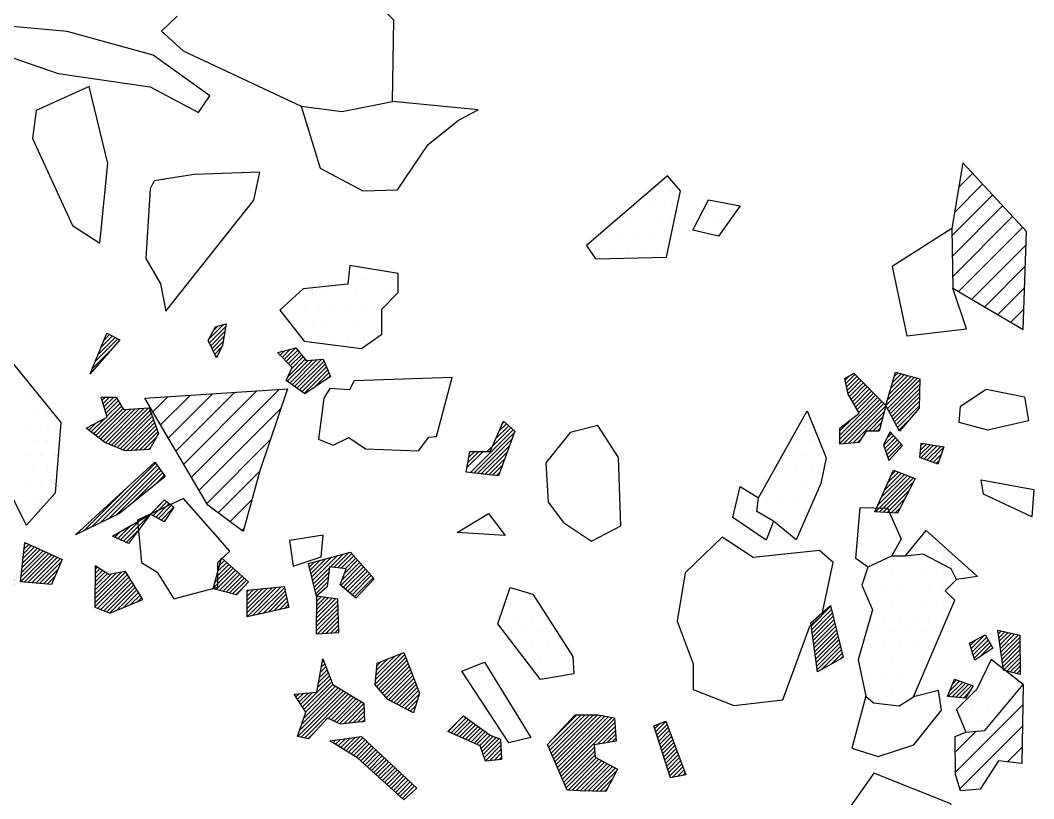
# Model space of a CAD drawing. Header units: metres. Extents: x -2.09 to 0.03, y -17.5 to -14.3.
# Drawn here: x -0.855 to 0.008, y -16.592 to -15.93 of the extents above; entities that cross this region are included whole.
import ezdxf

# ---------------------------------------------------------------- set-up
doc = ezdxf.new("R2010")
doc.units = ezdxf.units.M
doc.header["$LTSCALE"] = 25
doc.header["$MEASUREMENT"] = 0
doc.layers.get('0').update_dxf_attribs({"linetype": 'CONTINUOUS'})
for name, color, linetype in [('FEUER', 1, 'CONTINUOUS'), ('KNOCHEN', 2, 'CONTINUOUS'), ('KNOCHENSCHRAFF', 2, 'CONTINUOUS'), ('STEINE', 4, 'CONTINUOUS'), ('STEINESCHRAFF', 4, 'CONTINUOUS')]:
    doc.layers.add(name, color=color, linetype=linetype)

# ---------------------------------------------------------------- blocks, each defined once
blk = doc.blocks.new('*X10')
at = {"color": 0}
for p, q in [((-15.257, -1623.571), (-14.919, -1623.234)), ((-15.191, -1623.859), (-14.425, -1623.093)), ((-15.125, -1624.147), (-14.249, -1623.27)), ((-15.059, -1624.434), (-14.072, -1623.447)), ((-11.78, -1625.751), (-9.363, -1623.334)), ((-11.657, -1625.982), (-9.084, -1623.409)), ((-11.646, -1625.263), (-9.641, -1623.259)), ((-11.534, -1626.212), (-8.887, -1623.565)), ((-11.503, -1624.767), (-9.919, -1623.183)), ((-11.36, -1624.271), (-10.198, -1623.108)), ((-11.217, -1623.774), (-10.476, -1623.033)), ((-11.075, -1623.278), (-10.754, -1622.958)), ((-14.993, -1624.722), (-13.896, -1623.624)), ((-14.877, -1624.959), (-13.719, -1623.801)), ((-14.75, -1625.186), (-13.543, -1623.978)), ((-14.623, -1625.413), (-13.366, -1624.155)), ((-14.496, -1625.639), (-13.19, -1624.333)), ((-11.411, -1626.443), (-8.895, -1623.927)), ((-11.288, -1626.674), (-8.903, -1624.288)), ((-15.7, -1628.61), (-12.307, -1625.218)), ((-15.699, -1628.256), (-12.484, -1625.041)), ((-14.37, -1625.866), (-13.013, -1624.51)), ((-14.243, -1626.092), (-12.837, -1624.687)), ((-14.116, -1626.319), (-12.66, -1624.864)), ((-11.165, -1626.904), (-8.911, -1624.65)), ((-11.043, -1627.135), (-8.919, -1625.012)), ((-15.7, -1628.964), (-12.131, -1625.395)), ((-15.392, -1629.01), (-11.954, -1625.572)), ((-15.003, -1628.974), (-11.788, -1625.759)), ((-10.92, -1627.366), (-8.927, -1625.373)), ((-10.797, -1627.596), (-8.935, -1625.735)), ((-15.698, -1627.902), (-14.638, -1626.842)), ((-14.613, -1628.938), (-11.91, -1626.235)), ((-13.247, -1627.925), (-12.033, -1626.712)), ((-10.674, -1627.827), (-9.736, -1626.889)), ((-12.894, -1627.926), (-12.156, -1627.188)), ((-12.541, -1627.926), (-12.279, -1627.664)), ((-14.224, -1628.902), (-13.84, -1628.519)), ((-11.98, -1629.133), (-11.143, -1628.296)), ((-11.889, -1629.396), (-10.975, -1628.482)), ((-11.799, -1629.659), (-10.806, -1628.667)), ((-11.687, -1628.487), (-11.312, -1628.111)), ((-11.708, -1629.922), (-10.638, -1628.852)), ((-11.618, -1630.185), (-10.47, -1629.037)), ((-8.875, -1629.918), (-8.028, -1629.071)), ((-8.842, -1629.531), (-8.333, -1629.022)), ((-8.809, -1629.145), (-8.638, -1628.973)), ((-8.805, -1630.201), (-7.723, -1629.119)), ((-8.547, -1630.296), (-7.419, -1629.168)), ((-8.288, -1630.391), (-7.114, -1629.217)), ((-8.03, -1630.487), (-6.897, -1629.353)), ((-7.772, -1630.582), (-7.085, -1629.895)), ((-7.514, -1630.677), (-7.272, -1630.436)), ((-11.324, -1631.659), (-10.962, -1631.297)), ((-12.681, -1634.784), (-9.691, -1631.794)), ((-12.458, -1634.207), (-9.945, -1631.694)), ((-12.346, -1634.803), (-9.437, -1631.893)), ((-12.174, -1633.57), (-10.199, -1631.595)), ((-11.891, -1632.933), (-10.453, -1631.496)), ((-11.608, -1632.296), (-10.708, -1631.396)), ((-12.011, -1634.821), (-9.479, -1632.289)), ((-11.675, -1634.839), (-9.836, -1632.999)), ((-11.34, -1634.857), (-10.193, -1633.71)), ((-11.005, -1634.875), (-10.549, -1634.42)), ((-18.131, -1644.477), (-16.47, -1642.816)), ((-18.09, -1644.789), (-16.402, -1643.101)), ((-18.048, -1645.101), (-16.334, -1643.387)), ((-18.007, -1645.413), (-16.266, -1643.672)), ((-17.966, -1645.726), (-16.197, -1643.957)), ((-17.924, -1646.038), (-16.129, -1644.242)), ((-17.883, -1646.35), (-16.061, -1644.527)), ((-17.842, -1646.662), (-15.992, -1644.813)), ((-17.8, -1646.974), (-15.924, -1645.098)), ((-2.266, -1644.875), (-2.252, -1644.861)), ((-2.221, -1645.183), (-1.962, -1644.924)), ((-2.175, -1645.491), (-1.671, -1644.988)), ((-2.13, -1645.8), (-1.381, -1645.051)), ((-2.084, -1646.108), (-1.091, -1645.114)), ((-17.759, -1647.287), (-15.856, -1645.383)), ((-17.718, -1647.599), (-15.787, -1645.668)), ((-17.676, -1647.911), (-15.719, -1645.954)), ((-4.601, -1646.149), (-4.149, -1645.698)), ((-4.515, -1646.417), (-3.387, -1645.289)), ((-4.43, -1646.685), (-3.214, -1645.469)), ((-4.344, -1646.953), (-3.083, -1645.692)), ((-4.258, -1647.221), (-2.952, -1645.915)), ((-2.039, -1646.416), (-0.801, -1645.177)), ((-1.994, -1646.724), (-0.51, -1645.241)), ((-1.948, -1647.032), (-0.388, -1645.471)), ((-1.903, -1647.34), (-0.383, -1645.82)), ((-17.635, -1648.223), (-15.651, -1646.239)), ((-17.231, -1648.173), (-15.582, -1646.524)), ((-16.435, -1647.731), (-15.514, -1646.809)), ((-3.828, -1647.144), (-2.821, -1646.137)), ((-2.775, -1646.445), (-2.69, -1646.36)), ((-1.857, -1647.648), (-0.378, -1646.169)), ((-1.812, -1647.956), (-0.374, -1646.518)), ((-1.764, -1648.262), (-0.369, -1646.867)), ((-15.639, -1647.288), (-15.446, -1647.095)), ((-1.481, -1648.333), (-0.364, -1647.216)), ((-1.199, -1648.404), (-0.36, -1647.565)), ((-0.917, -1648.475), (-0.355, -1647.914)), ((-0.634, -1648.546), (-0.35, -1648.263)), ((-6.472, -1650.495), (-5.24, -1649.263)), ((-6.351, -1650.021), (-5.5, -1649.17)), ((-6.151, -1650.528), (-4.979, -1649.356)), ((-6.099, -1649.415), (-5.761, -1649.077)), ((-5.83, -1650.56), (-4.719, -1649.449)), ((-0.352, -1648.618), (-0.346, -1648.611)), ((-5.509, -1650.593), (-4.458, -1649.542)), ((-5.188, -1650.626), (-4.72, -1650.158))]:
    blk.add_line(p, q, dxfattribs=at)
blk = doc.blocks.new('*X11')
at = {"color": 0}
for p, q in [((-69.416, -1620.101), (-68.163, -1618.848)), ((-69.373, -1620.412), (-67.985, -1619.024)), ((-69.027, -1619.358), (-68.651, -1618.983)), ((-69.259, -1620.651), (-68.057, -1619.449)), ((-69.144, -1620.89), (-68.128, -1619.874)), ((-69.029, -1621.128), (-68.2, -1620.299)), ((-68.914, -1621.367), (-68.336, -1620.789)), ((-63.177, -1621.64), (-62.491, -1620.954)), ((-63, -1621.817), (-62.016, -1620.832)), ((-68.8, -1621.606), (-68.66, -1621.467)), ((-63.53, -1621.286), (-63.442, -1621.198)), ((-63.353, -1621.463), (-62.966, -1621.076)), ((-62.824, -1621.994), (-61.852, -1621.022)), ((-62.647, -1622.171), (-61.694, -1621.218)), ((-62.645, -1623.229), (-61.22, -1621.805)), ((-62.471, -1622.348), (-61.536, -1621.414)), ((-62.348, -1622.579), (-61.378, -1621.609)), ((-62.329, -1623.975), (-60.189, -1621.834)), ((-62.123, -1624.122), (-59.81, -1621.809)), ((-62.742, -1623.68), (-60.947, -1621.885)), ((-62.536, -1623.828), (-60.568, -1621.859)), ((-61.916, -1624.269), (-59.606, -1621.959)), ((-61.71, -1624.416), (-59.503, -1622.209)), ((-61.503, -1624.563), (-59.4, -1622.46)), ((-61.297, -1624.71), (-59.297, -1622.71)), ((-60.411, -1624.177), (-59.194, -1622.96)), ((-59.333, -1623.453), (-59.091, -1623.211)), ((-47.183, -1631.456), (-43.522, -1627.795)), ((-45.726, -1629.645), (-43.708, -1627.627)), ((-44.993, -1628.559), (-43.894, -1627.46)), ((-44.723, -1627.935), (-44.081, -1627.293)), ((-44.452, -1627.311), (-44.267, -1627.125)), ((-46.865, -1631.492), (-43.426, -1628.052)), ((-46.548, -1631.527), (-43.627, -1628.606)), ((-46.23, -1631.563), (-43.827, -1629.161)), ((-47.425, -1630.99), (-46.079, -1629.645)), ((-47.351, -1630.563), (-46.432, -1629.644)), ((-47.277, -1630.135), (-46.785, -1629.644)), ((-47.203, -1629.707), (-47.138, -1629.643)), ((-45.912, -1631.599), (-44.028, -1629.715)), ((-45.595, -1631.635), (-44.228, -1630.269)), ((-45.277, -1631.671), (-44.429, -1630.823)), ((-44.959, -1631.707), (-44.629, -1631.377))]:
    blk.add_line(p, q, dxfattribs=at)
blk = doc.blocks.new('*X12')
at = {"color": 0}
for p, q in [((-109.622, -1605.506), (-109.541, -1605.426)), ((-109.641, -1607.294), (-108.594, -1606.246)), ((-109.638, -1606.936), (-108.783, -1606.082)), ((-109.634, -1606.579), (-108.973, -1605.918)), ((-109.63, -1606.221), (-109.162, -1605.754)), ((-109.626, -1605.864), (-109.352, -1605.59)), ((-109.661, -1609.081), (-107.646, -1607.066)), ((-109.657, -1608.723), (-107.836, -1606.902)), ((-109.653, -1608.366), (-108.025, -1606.738)), ((-109.649, -1608.009), (-108.215, -1606.574)), ((-109.645, -1607.651), (-108.404, -1606.41)), ((-102.187, -1608.324), (-100.339, -1606.476)), ((-102.152, -1608.643), (-100.087, -1606.578)), ((-102.117, -1608.962), (-99.834, -1606.679)), ((-102.082, -1609.28), (-99.582, -1606.78)), ((-102.047, -1609.599), (-99.33, -1606.882)), ((-102.013, -1609.918), (-99.078, -1606.983)), ((-101.978, -1610.237), (-98.826, -1607.084)), ((-101.943, -1610.555), (-98.574, -1607.186)), ((-101.479, -1607.262), (-100.591, -1606.375)), ((-109.68, -1610.868), (-106.698, -1607.886)), ((-109.676, -1610.511), (-106.888, -1607.722)), ((-109.673, -1610.153), (-107.078, -1607.558)), ((-109.669, -1609.796), (-107.267, -1607.394)), ((-109.665, -1609.438), (-107.457, -1607.23)), ((-101.908, -1610.874), (-98.321, -1607.287)), ((-101.873, -1611.193), (-98.069, -1607.389)), ((-101.625, -1611.298), (-97.802, -1607.475)), ((-101.248, -1611.274), (-97.501, -1607.528)), ((-100.87, -1611.25), (-97.2, -1607.58)), ((-100.493, -1611.226), (-96.898, -1607.632)), ((-100.115, -1611.202), (-96.597, -1607.684)), ((-99.738, -1611.178), (-96.295, -1607.736)), ((-99.333, -1611.127), (-95.994, -1607.788)), ((-98.892, -1611.04), (-95.693, -1607.841)), ((-98.451, -1610.952), (-95.391, -1607.893)), ((-98.01, -1610.865), (-95.09, -1607.945)), ((-97.569, -1610.778), (-94.789, -1607.997)), ((-97.216, -1610.778), (-94.487, -1608.049)), ((-109.489, -1611.03), (-106.509, -1608.05)), ((-109.244, -1611.139), (-106.319, -1608.214)), ((-109, -1611.248), (-106.13, -1608.378)), ((-108.755, -1611.357), (-105.94, -1608.542)), ((-108.511, -1611.466), (-105.751, -1608.706)), ((-108.266, -1611.576), (-105.566, -1608.875)), ((-96.881, -1610.797), (-94.186, -1608.101)), ((-96.547, -1610.816), (-93.884, -1608.153)), ((-96.213, -1610.835), (-93.583, -1608.206)), ((-95.878, -1610.855), (-93.282, -1608.258)), ((-95.544, -1610.874), (-92.98, -1608.31)), ((-95.209, -1610.893), (-92.679, -1608.362)), ((-93.677, -1609.714), (-92.377, -1608.414)), ((-93.169, -1609.56), (-92.076, -1608.466)), ((-92.662, -1609.406), (-91.775, -1608.519)), ((-92.154, -1609.252), (-91.473, -1608.571)), ((-91.646, -1609.097), (-91.172, -1608.623)), ((-91.138, -1608.943), (-90.87, -1608.675)), ((-90.631, -1608.789), (-90.569, -1608.727)), ((-108.022, -1611.685), (-105.819, -1609.482)), ((-107.778, -1611.794), (-106.073, -1610.089)), ((-94.875, -1610.912), (-94.569, -1610.606)), ((-107.533, -1611.903), (-106.326, -1610.696)), ((-107.289, -1612.012), (-106.58, -1611.303)), ((-107.044, -1612.121), (-106.833, -1611.91)), ((-100.107, -1611.902), (-100.046, -1611.841)), ((-100.046, -1612.194), (-99.847, -1611.995)), ((-99.986, -1612.487), (-99.647, -1612.148)), ((-99.925, -1612.78), (-99.447, -1612.302)), ((-103.502, -1615.296), (-101.398, -1613.192)), ((-103.334, -1614.774), (-101.658, -1613.099)), ((-103.165, -1614.252), (-101.918, -1613.006)), ((-102.997, -1613.73), (-102.179, -1612.912)), ((-102.828, -1613.208), (-102.439, -1612.819)), ((-99.864, -1613.072), (-99.248, -1612.456)), ((-99.803, -1613.365), (-99.048, -1612.61)), ((-99.742, -1613.658), (-98.848, -1612.764)), ((-99.681, -1613.951), (-98.649, -1612.918)), ((-99.621, -1614.243), (-98.449, -1613.072)), ((-99.56, -1614.536), (-98.249, -1613.226)), ((-103.391, -1615.539), (-101.138, -1613.286)), ((-103.189, -1615.691), (-100.878, -1613.379)), ((-102.988, -1615.843), (-100.618, -1613.473)), ((-102.786, -1615.994), (-100.525, -1613.733)), ((-102.584, -1616.146), (-100.499, -1614.061)), ((-99.499, -1614.829), (-98.05, -1613.38)), ((-99.052, -1614.736), (-97.85, -1613.533)), ((-98.421, -1614.458), (-97.65, -1613.687)), ((-97.79, -1614.181), (-97.451, -1613.841)), ((-102.382, -1616.298), (-100.473, -1614.389)), ((-102.181, -1616.45), (-100.447, -1614.717)), ((-101.89, -1616.513), (-100.422, -1615.044)), ((-101.564, -1616.541), (-100.396, -1615.372)), ((-101.239, -1616.569), (-100.37, -1615.7)), ((-97.036, -1616.963), (-95.468, -1615.394)), ((-96.989, -1617.269), (-95.159, -1615.438)), ((-96.942, -1617.575), (-94.85, -1615.483)), ((-96.935, -1616.507), (-95.777, -1615.349)), ((-96.895, -1617.881), (-94.541, -1615.527)), ((-96.847, -1618.188), (-94.232, -1615.572)), ((-96.801, -1616.02), (-96.086, -1615.305)), ((-96.8, -1618.494), (-93.922, -1615.616)), ((-96.72, -1618.767), (-93.613, -1615.661)), ((-96.667, -1615.532), (-96.395, -1615.261)), ((-96.634, -1619.035), (-93.304, -1615.705)), ((-96.549, -1619.304), (-92.995, -1615.75)), ((-96.464, -1619.572), (-92.686, -1615.794)), ((-100.913, -1616.596), (-100.344, -1616.027)), ((-100.587, -1616.624), (-100.318, -1616.355)), ((-96.33, -1619.792), (-92.377, -1615.839)), ((-95.879, -1619.695), (-92.068, -1615.883)), ((-95.429, -1619.597), (-91.759, -1615.928)), ((-94.978, -1619.5), (-91.45, -1615.972)), ((-94.527, -1619.403), (-91.141, -1616.016)), ((-94.076, -1619.305), (-90.832, -1616.061)), ((-93.625, -1619.208), (-90.523, -1616.105)), ((-93.174, -1619.111), (-90.213, -1616.15)), ((-92.724, -1619.013), (-89.904, -1616.194)), ((-92.273, -1618.916), (-89.595, -1616.239)), ((-91.822, -1618.819), (-89.286, -1616.283)), ((-91.371, -1618.722), (-88.977, -1616.328)), ((-90.92, -1618.624), (-88.668, -1616.372)), ((-90.469, -1618.527), (-88.359, -1616.417)), ((-90.018, -1618.43), (-88.05, -1616.461)), ((-89.568, -1618.332), (-87.741, -1616.506)), ((-89.117, -1618.235), (-87.432, -1616.55)), ((-99.479, -1616.93), (-99.456, -1616.907)), ((-99.431, -1617.236), (-99.137, -1616.941)), ((-99.384, -1617.542), (-98.817, -1616.975)), ((-99.336, -1617.848), (-98.506, -1617.018)), ((-99.289, -1618.154), (-98.319, -1617.184)), ((-99.241, -1618.46), (-98.131, -1617.35)), ((-99.194, -1618.766), (-97.944, -1617.516)), ((-88.666, -1618.138), (-87.391, -1616.863)), ((-88.215, -1618.041), (-87.569, -1617.394)), ((-99.147, -1619.073), (-97.756, -1617.682)), ((-99.099, -1619.379), (-97.569, -1617.848)), ((-98.885, -1619.518), (-97.381, -1618.014)), ((-98.568, -1619.554), (-97.194, -1618.18)), ((-98.25, -1619.591), (-97.006, -1618.346)), ((-87.764, -1617.943), (-87.747, -1617.926)), ((-97.933, -1619.627), (-96.818, -1618.512)), ((-97.616, -1619.664), (-96.72, -1618.767)), ((-97.299, -1619.7), (-96.634, -1619.035)), ((-96.982, -1619.737), (-96.549, -1619.304)), ((-96.665, -1619.773), (-96.464, -1619.572)), ((-79.114, -1622.021), (-77.154, -1620.061)), ((-78.864, -1621.417), (-77.389, -1619.942)), ((-78.614, -1620.814), (-77.624, -1619.824)), ((-78.365, -1620.211), (-77.86, -1619.706)), ((-78.115, -1619.608), (-78.095, -1619.588)), ((-79.363, -1622.624), (-77.764, -1621.024)), ((-78.492, -1625.288), (-78.221, -1625.017)), ((-78.412, -1625.562), (-77.868, -1625.018)), ((-78.332, -1625.835), (-77.515, -1625.018)), ((-78.252, -1626.109), (-77.251, -1625.108)), ((-100.083, -1627.787), (-98.447, -1626.152)), ((-100.018, -1627.369), (-98.701, -1626.052)), ((-99.954, -1626.951), (-98.955, -1625.952)), ((-99.89, -1626.533), (-99.209, -1625.853)), ((-99.825, -1626.115), (-99.463, -1625.753)), ((-99.761, -1625.697), (-99.717, -1625.653)), ((-79.222, -1628.14), (-76.866, -1625.784)), ((-79.023, -1628.294), (-76.738, -1626.009)), ((-78.825, -1628.449), (-76.445, -1626.07)), ((-78.626, -1628.604), (-76.066, -1626.044)), ((-78.427, -1628.758), (-75.686, -1626.018)), ((-78.216, -1628.901), (-75.307, -1625.992)), ((-78.172, -1626.383), (-77.123, -1625.333)), ((-78.092, -1626.656), (-76.995, -1625.558)), ((-77.966, -1629.005), (-74.928, -1625.966)), ((-77.716, -1629.108), (-74.548, -1625.941)), ((-99.988, -1628.046), (-98.194, -1626.251)), ((-99.764, -1628.175), (-97.94, -1626.351)), ((-99.539, -1628.304), (-97.686, -1626.451)), ((-99.314, -1628.433), (-97.432, -1626.55)), ((-99.09, -1628.562), (-97.178, -1626.65)), ((-98.865, -1628.691), (-96.924, -1626.75)), ((-98.632, -1628.811), (-96.67, -1626.849)), ((-98.369, -1628.901), (-96.416, -1626.949)), ((-79.421, -1627.985), (-78.3, -1626.864)), ((-77.466, -1629.211), (-74.424, -1626.17)), ((-77.216, -1629.315), (-74.329, -1626.428)), ((-76.966, -1629.418), (-74.233, -1626.686)), ((-76.715, -1629.522), (-74.138, -1626.944)), ((-98.105, -1628.992), (-96.162, -1627.049)), ((-97.842, -1629.082), (-95.909, -1627.148)), ((-97.579, -1629.172), (-95.655, -1627.248)), ((-97.316, -1629.263), (-95.401, -1627.348)), ((-97.053, -1629.353), (-95.147, -1627.447)), ((-96.79, -1629.443), (-94.893, -1627.547)), ((-96.526, -1629.534), (-94.639, -1627.647)), ((-96.263, -1629.624), (-94.396, -1627.757)), ((-79.819, -1627.676), (-79.749, -1627.606)), ((-79.62, -1627.831), (-79.025, -1627.235)), ((-76.425, -1629.586), (-74.042, -1627.202)), ((-76.054, -1629.568), (-73.947, -1627.46)), ((-75.683, -1629.551), (-73.851, -1627.718)), ((-96, -1629.715), (-94.216, -1627.931)), ((-95.737, -1629.805), (-94.036, -1628.105)), ((-95.474, -1629.895), (-93.857, -1628.278)), ((-95.211, -1629.986), (-93.677, -1628.452)), ((-94.947, -1630.076), (-93.497, -1628.626)), ((-75.312, -1629.533), (-73.756, -1627.976)), ((-74.941, -1629.516), (-73.893, -1628.467)), ((-94.684, -1630.167), (-93.317, -1628.799)), ((-94.421, -1630.257), (-93.137, -1628.973)), ((-94.158, -1630.347), (-92.957, -1629.147)), ((-93.895, -1630.438), (-92.778, -1629.321)), ((-93.631, -1630.528), (-92.598, -1629.494)), ((-74.57, -1629.498), (-74.339, -1629.267)), ((-93.368, -1630.618), (-92.418, -1629.668)), ((-93.105, -1630.709), (-92.238, -1629.842)), ((-92.842, -1630.799), (-92.058, -1630.015)), ((-92.579, -1630.89), (-91.878, -1630.189)), ((-92.316, -1630.98), (-91.698, -1630.363)), ((-92.052, -1631.07), (-91.519, -1630.537)), ((-91.789, -1631.161), (-91.339, -1630.71)), ((-91.526, -1631.251), (-91.159, -1630.884)), ((-91.263, -1631.341), (-90.979, -1631.058)), ((-91, -1631.432), (-90.799, -1631.231)), ((-79.367, -1636.063), (-73.95, -1630.646)), ((-78.682, -1635.731), (-73.804, -1630.853)), ((-77.996, -1635.399), (-73.658, -1631.06)), ((-77.311, -1635.067), (-73.511, -1631.268)), ((-90.737, -1631.522), (-90.619, -1631.405)), ((-90.473, -1631.613), (-90.44, -1631.579)), ((-75.941, -1634.051), (-73.365, -1631.475)), ((-74.052, -1632.515), (-73.219, -1631.682)), ((-80.053, -1636.395), (-76.437, -1632.779)), ((-74.161, -1635.099), (-72.987, -1633.925)), ((-73.852, -1634.437), (-73.188, -1633.773)), ((-73.936, -1635.227), (-72.785, -1634.077)), ((-73.71, -1635.355), (-72.583, -1634.229)), ((-73.484, -1635.483), (-72.423, -1634.422)), ((-76.932, -1637.163), (-75.256, -1635.487)), ((-76.687, -1637.272), (-74.422, -1635.007)), ((-73.259, -1635.611), (-73.058, -1635.411)), ((-89.104, -1639.082), (-86.257, -1636.235)), ((-77.421, -1636.945), (-76.923, -1636.447)), ((-77.176, -1637.054), (-76.089, -1635.967)), ((-76.443, -1637.381), (-75.415, -1636.353)), ((-88.964, -1639.296), (-86.237, -1636.569)), ((-88.825, -1639.51), (-86.217, -1636.902)), ((-88.686, -1639.724), (-86.197, -1637.236)), ((-80.739, -1636.727), (-80.551, -1636.54)), ((-89.243, -1638.868), (-88.168, -1637.793)), ((-88.546, -1639.938), (-86.178, -1637.57)), ((-88.372, -1640.118), (-86.158, -1637.904)), ((-88.125, -1640.224), (-86.138, -1638.237)), ((-85.412, -1640.339), (-83.28, -1638.208)), ((-85.369, -1639.943), (-83.525, -1638.099)), ((-85.326, -1639.547), (-83.769, -1637.99)), ((-85.283, -1639.151), (-84.013, -1637.881)), ((-85.241, -1638.754), (-84.258, -1637.771)), ((-85.198, -1638.358), (-84.502, -1637.662)), ((-85.155, -1637.962), (-84.747, -1637.553)), ((-85.112, -1637.565), (-84.991, -1637.444)), ((-87.878, -1640.331), (-86.118, -1638.571)), ((-87.631, -1640.437), (-86.098, -1638.905)), ((-85.454, -1640.736), (-83.036, -1638.317)), ((-85.139, -1640.774), (-82.791, -1638.426)), ((-84.812, -1640.8), (-82.547, -1638.535)), ((-84.484, -1640.826), (-82.303, -1638.645)), ((-84.156, -1640.852), (-82.058, -1638.754)), ((-83.828, -1640.877), (-81.988, -1639.037)), ((-68.645, -1639.836), (-67.897, -1639.088)), ((-68.513, -1639.351), (-68.084, -1638.922)), ((-68.382, -1638.866), (-68.271, -1638.755)), ((-60.851, -1639.467), (-60.415, -1639.031)), ((-60.784, -1639.753), (-59.931, -1638.9)), ((-60.717, -1640.04), (-59.447, -1638.77)), ((-60.65, -1640.326), (-58.963, -1638.639)), ((-60.582, -1640.613), (-58.479, -1638.509)), ((-59.097, -1639.48), (-57.995, -1638.378)), ((-58.778, -1639.515), (-57.511, -1638.248)), ((-58.459, -1639.55), (-57.249, -1638.339)), ((-58.14, -1639.585), (-57.082, -1638.527)), ((-58.077, -1640.582), (-56.584, -1639.089)), ((-57.867, -1640.019), (-56.75, -1638.902)), ((-57.821, -1639.619), (-56.916, -1638.714)), ((-87.384, -1640.544), (-86.078, -1639.238)), ((-87.136, -1640.65), (-86.059, -1639.572)), ((-86.889, -1640.757), (-86.039, -1639.906)), ((-83.501, -1640.903), (-82.256, -1639.658)), ((-79.11, -1642.523), (-76.486, -1639.899)), ((-79.11, -1642.169), (-76.851, -1639.91)), ((-79.107, -1640.752), (-78.26, -1639.905)), ((-79.106, -1640.044), (-78.699, -1639.637)), ((-79.106, -1640.398), (-78.48, -1639.771)), ((-79.105, -1639.69), (-78.918, -1639.503)), ((-69.039, -1641.291), (-67.337, -1639.589)), ((-68.908, -1640.806), (-67.523, -1639.422)), ((-68.797, -1641.403), (-67.15, -1639.755)), ((-68.776, -1640.321), (-67.71, -1639.255)), ((-68.516, -1641.475), (-66.963, -1639.922)), ((-60.918, -1639.181), (-60.899, -1639.161)), ((-60.515, -1640.899), (-59.152, -1639.535)), ((-60.448, -1641.185), (-59.201, -1639.938)), ((-58.184, -1641.042), (-56.418, -1639.277)), ((-57.992, -1641.205), (-56.252, -1639.464)), ((-57.801, -1641.367), (-56.086, -1639.652)), ((-57.61, -1641.529), (-55.92, -1639.839)), ((-86.642, -1640.863), (-86.019, -1640.24)), ((-86.395, -1640.969), (-85.999, -1640.573)), ((-83.173, -1640.929), (-82.523, -1640.279)), ((-79.111, -1642.877), (-76.351, -1640.118)), ((-79.109, -1641.815), (-77.28, -1639.986)), ((-79.108, -1641.107), (-78.041, -1640.039)), ((-79.108, -1641.461), (-77.71, -1640.062)), ((-78.87, -1642.99), (-76.217, -1640.337)), ((-78.618, -1643.092), (-76.082, -1640.556)), ((-78.366, -1643.193), (-75.947, -1640.775)), ((-68.235, -1641.548), (-66.776, -1640.089)), ((-67.954, -1641.62), (-66.589, -1640.255)), ((-67.673, -1641.693), (-66.402, -1640.422)), ((-67.392, -1641.766), (-66.215, -1640.589)), ((-60.381, -1641.472), (-59.251, -1640.342)), ((-60.314, -1641.758), (-59.3, -1640.745)), ((-57.419, -1641.692), (-55.754, -1640.027)), ((-57.228, -1641.854), (-55.588, -1640.214)), ((-57.036, -1642.016), (-55.422, -1640.402)), ((-103.647, -1643.019), (-102.246, -1641.618)), ((-103.479, -1643.204), (-101.745, -1641.47)), ((-103.311, -1643.39), (-101.243, -1641.321)), ((-103.143, -1643.575), (-100.741, -1641.173)), ((-102.975, -1643.761), (-100.48, -1641.266)), ((-102.758, -1643.897), (-100.321, -1641.46)), ((-102.26, -1643.753), (-100.161, -1641.654)), ((-86.148, -1641.076), (-85.979, -1640.907)), ((-82.845, -1640.955), (-82.791, -1640.9)), ((-78.114, -1643.295), (-75.813, -1640.994)), ((-77.862, -1643.396), (-75.678, -1641.213)), ((-77.284, -1643.172), (-75.544, -1641.432)), ((-76.678, -1642.92), (-75.409, -1641.651)), ((-67.111, -1641.838), (-66.553, -1641.28)), ((-66.161, -1643.716), (-63.65, -1641.206)), ((-66.16, -1643.362), (-64.041, -1641.243)), ((-66.16, -1643.008), (-64.432, -1641.28)), ((-66.159, -1642.653), (-64.822, -1641.317)), ((-66.158, -1642.299), (-65.213, -1641.354)), ((-66.158, -1641.945), (-65.604, -1641.391)), ((-66.157, -1641.591), (-65.994, -1641.428)), ((-65.721, -1643.629), (-63.26, -1641.168)), ((-65.263, -1643.526), (-62.984, -1641.246)), ((-64.806, -1643.422), (-62.919, -1641.535)), ((-59.373, -1641.171), (-59.35, -1641.148)), ((-104.319, -1642.276), (-104.253, -1642.211)), ((-104.151, -1642.462), (-103.752, -1642.062)), ((-103.983, -1642.647), (-103.25, -1641.914)), ((-103.815, -1642.833), (-102.748, -1641.766)), ((-101.763, -1643.609), (-100.002, -1641.848)), ((-101.265, -1643.465), (-99.843, -1642.042)), ((-100.767, -1643.32), (-99.683, -1642.237)), ((-100.269, -1643.176), (-99.524, -1642.431)), ((-76.073, -1642.668), (-75.275, -1641.87)), ((-75.467, -1642.416), (-75.14, -1642.089)), ((-64.349, -1643.318), (-62.853, -1641.823)), ((-63.892, -1643.215), (-62.788, -1642.111)), ((-63.435, -1643.111), (-62.723, -1642.399)), ((-60.27, -1644.189), (-58.434, -1642.353)), ((-60.269, -1643.481), (-58.937, -1642.149)), ((-60.269, -1643.835), (-58.627, -1642.192)), ((-60.268, -1643.127), (-59.247, -1642.105)), ((-60.267, -1642.418), (-59.867, -1642.018)), ((-60.267, -1642.772), (-59.557, -1642.062)), ((-60.266, -1642.064), (-60.177, -1641.974)), ((-99.771, -1643.032), (-99.364, -1642.625)), ((-99.274, -1642.888), (-99.205, -1642.819)), ((-62.977, -1643.007), (-62.657, -1642.688)), ((-60.271, -1644.543), (-58.422, -1642.695)), ((-60.271, -1644.897), (-58.41, -1643.037)), ((-60.177, -1645.157), (-58.399, -1643.379)), ((-59.804, -1645.138), (-58.387, -1643.72)), ((-59.432, -1645.119), (-58.375, -1644.062)), ((-59.059, -1645.1), (-58.364, -1644.404)), ((-58.687, -1645.081), (-58.352, -1644.746)), ((-55.212, -1649.031), (-53.011, -1646.83)), ((-59.845, -1648.007), (-59.552, -1647.714)), ((-59.767, -1647.575), (-59.652, -1647.46)), ((-55.245, -1649.417), (-52.745, -1646.917)), ((-55.179, -1648.644), (-53.599, -1647.064)), ((-55.146, -1648.258), (-54.186, -1647.298)), ((-55.119, -1649.645), (-52.647, -1647.173)), ((-55.114, -1647.872), (-54.773, -1647.531)), ((-54.958, -1649.838), (-52.55, -1647.429)), ((-54.797, -1650.03), (-52.452, -1647.685)), ((-60.078, -1649.301), (-59.253, -1648.475)), ((-60.001, -1648.87), (-59.353, -1648.222)), ((-59.923, -1648.438), (-59.452, -1647.968)), ((-54.636, -1650.222), (-52.355, -1647.941)), ((-54.475, -1650.415), (-52.257, -1648.197)), ((-54.314, -1650.607), (-52.16, -1648.454)), ((-61.441, -1651.371), (-59.053, -1648.983)), ((-61.3, -1651.583), (-58.953, -1649.237)), ((-60.156, -1649.732), (-59.153, -1648.729)), ((-54.137, -1650.785), (-52.063, -1648.71)), ((-53.904, -1650.905), (-51.965, -1648.966)), ((-53.67, -1651.025), (-51.868, -1649.222)), ((-62.147, -1650.308), (-62.123, -1650.285)), ((-62.005, -1650.521), (-61.74, -1650.256)), ((-61.864, -1650.733), (-61.357, -1650.226)), ((-61.847, -1653.898), (-57.965, -1650.016)), ((-61.723, -1650.946), (-60.974, -1650.197)), ((-61.686, -1653.383), (-58.186, -1649.883)), ((-61.582, -1651.158), (-60.591, -1650.167)), ((-61.558, -1653.963), (-57.743, -1650.148)), ((-61.501, -1652.845), (-58.407, -1649.751)), ((-61.316, -1652.306), (-58.628, -1649.618)), ((-61.269, -1654.027), (-57.522, -1650.28)), ((-61.159, -1651.796), (-58.849, -1649.486)), ((-53.437, -1651.145), (-51.77, -1649.478)), ((-53.203, -1651.265), (-51.673, -1649.734)), ((-52.97, -1651.385), (-51.576, -1649.99)), ((-52.736, -1651.505), (-51.519, -1650.287)), ((-59.246, -1652.358), (-57.301, -1650.413)), ((-59.004, -1652.469), (-57.08, -1650.545)), ((-58.761, -1652.58), (-56.859, -1650.677)), ((-58.518, -1652.691), (-56.638, -1650.81)), ((-58.276, -1652.801), (-56.416, -1650.942)), ((-57.928, -1652.808), (-56.218, -1651.097)), ((-52.503, -1651.625), (-51.674, -1650.796)), ((-57.536, -1652.769), (-56.207, -1651.44)), ((-57.144, -1652.731), (-56.197, -1651.783)), ((-52.269, -1651.745), (-51.829, -1651.305)), ((-52.036, -1651.865), (-51.984, -1651.813)), ((-56.752, -1652.692), (-56.186, -1652.126)), ((-56.36, -1652.654), (-56.176, -1652.469)), ((-60.981, -1654.092), (-60.499, -1653.611))]:
    blk.add_line(p, q, dxfattribs=at)
blk = doc.blocks.new('*X13')
at = {"color": 0}
for p, q in [((-49.043, -1653.468), (-47.726, -1652.151)), ((-48.799, -1653.578), (-47.52, -1652.298)), ((-48.554, -1653.687), (-47.313, -1652.446)), ((-48.31, -1653.796), (-47.107, -1652.593)), ((-48.065, -1653.905), (-46.901, -1652.74)), ((-47.821, -1654.014), (-46.694, -1652.887)), ((-40.487, -1654.812), (-37.733, -1652.058)), ((-40.38, -1655.059), (-37.38, -1652.059)), ((-40.274, -1655.305), (-37.027, -1652.059)), ((-40.167, -1655.552), (-36.674, -1652.06)), ((-40.106, -1654.077), (-38.086, -1652.057)), ((-40.06, -1655.799), (-36.321, -1652.06)), ((-39.954, -1656.046), (-36.02, -1652.113)), ((-39.847, -1656.293), (-35.721, -1652.167)), ((-39.74, -1656.54), (-35.421, -1652.221)), ((-39.633, -1656.787), (-35.122, -1652.275)), ((-39.527, -1657.034), (-34.884, -1652.39)), ((-39.42, -1657.28), (-34.859, -1652.719)), ((-31.464, -1653.214), (-31.032, -1652.782)), ((-31.379, -1653.482), (-30.509, -1652.612)), ((-31.293, -1653.75), (-30.413, -1652.869)), ((-47.577, -1654.123), (-46.488, -1653.035)), ((-47.332, -1654.232), (-46.282, -1653.182)), ((-47.088, -1654.342), (-46.075, -1653.329)), ((-46.843, -1654.451), (-45.869, -1653.476)), ((-46.599, -1654.56), (-45.663, -1653.624)), ((-46.355, -1654.669), (-45.457, -1653.771)), ((-36.341, -1654.555), (-34.834, -1653.048)), ((-35.92, -1654.487), (-34.81, -1653.377)), ((-35.499, -1654.42), (-34.785, -1653.706)), ((-31.207, -1654.017), (-30.316, -1653.126)), ((-31.122, -1654.285), (-30.219, -1653.383)), ((-31.036, -1654.553), (-30.123, -1653.64)), ((-59.059, -1654.292), (-59.008, -1654.241)), ((-58.841, -1654.428), (-58.601, -1654.188)), ((-58.623, -1654.563), (-58.195, -1654.135)), ((-58.404, -1654.698), (-57.788, -1654.082)), ((-58.186, -1654.833), (-57.382, -1654.029)), ((-57.968, -1654.969), (-56.975, -1653.976)), ((-57.75, -1655.104), (-56.569, -1653.923)), ((-57.531, -1655.239), (-56.307, -1654.015)), ((-57.313, -1655.374), (-56.124, -1654.185)), ((-57.095, -1655.509), (-55.941, -1654.356)), ((-56.876, -1655.645), (-55.757, -1654.526)), ((-46.243, -1654.911), (-45.207, -1653.874)), ((-46.152, -1655.174), (-44.956, -1653.978)), ((-46.062, -1655.437), (-44.706, -1654.081)), ((-45.971, -1655.7), (-44.583, -1654.311)), ((-35.078, -1654.352), (-34.76, -1654.035)), ((-30.95, -1654.821), (-30.026, -1653.897)), ((-30.865, -1655.089), (-29.93, -1654.154)), ((-30.779, -1655.357), (-29.833, -1654.411)), ((-56.67, -1655.792), (-55.574, -1654.696)), ((-56.485, -1655.96), (-55.391, -1654.866)), ((-56.3, -1656.129), (-55.207, -1655.036)), ((-56.115, -1656.298), (-55.024, -1655.206)), ((-55.93, -1656.466), (-54.84, -1655.377)), ((-45.881, -1655.963), (-44.564, -1654.646)), ((-45.533, -1655.969), (-44.545, -1654.98)), ((-45.136, -1655.925), (-44.526, -1655.315)), ((-39.313, -1657.527), (-36.6, -1654.814)), ((-39.207, -1657.774), (-36.57, -1655.137)), ((-39.1, -1658.021), (-36.54, -1655.461)), ((-30.693, -1655.625), (-29.737, -1654.668)), ((-30.607, -1655.892), (-29.64, -1654.925)), ((-30.522, -1656.16), (-29.543, -1655.182)), ((-30.436, -1656.428), (-29.447, -1655.439)), ((-55.745, -1656.635), (-54.657, -1655.547)), ((-55.56, -1656.804), (-54.474, -1655.717)), ((-55.376, -1656.972), (-54.29, -1655.887)), ((-55.191, -1657.141), (-54.107, -1656.057)), ((-55.006, -1657.31), (-53.924, -1656.228)), ((-44.739, -1655.882), (-44.506, -1655.649)), ((-38.993, -1658.268), (-36.437, -1655.711)), ((-38.831, -1658.459), (-36.208, -1655.836)), ((-38.494, -1658.476), (-35.979, -1655.96)), ((-38.158, -1658.493), (-35.749, -1656.085)), ((-37.82, -1658.509), (-35.52, -1656.209)), ((-37.475, -1658.517), (-35.291, -1656.333)), ((-30.35, -1656.696), (-29.35, -1655.696)), ((-30.265, -1656.964), (-29.254, -1655.953)), ((-30.179, -1657.232), (-29.157, -1656.21)), ((-54.821, -1657.478), (-53.74, -1656.398)), ((-54.636, -1657.647), (-53.557, -1656.568)), ((-54.451, -1657.816), (-53.373, -1656.738)), ((-54.266, -1657.984), (-53.19, -1656.908)), ((-54.081, -1658.153), (-53.007, -1657.078)), ((-37.13, -1658.526), (-35.062, -1656.458)), ((-36.785, -1658.534), (-34.833, -1656.582)), ((-36.44, -1658.543), (-34.707, -1656.81)), ((-29.968, -1657.375), (-29.061, -1656.467)), ((-29.532, -1657.291), (-28.964, -1656.724)), ((-29.095, -1657.208), (-28.867, -1656.981)), ((-53.896, -1658.322), (-52.823, -1657.249)), ((-53.712, -1658.49), (-52.64, -1657.419)), ((-53.527, -1658.659), (-52.457, -1657.589)), ((-53.342, -1658.828), (-52.273, -1657.759)), ((-53.157, -1658.996), (-52.09, -1657.929)), ((-36.094, -1658.551), (-35.084, -1657.54)), ((-52.972, -1659.165), (-51.906, -1658.099)), ((-51.953, -1658.5), (-51.723, -1658.27)), ((-35.749, -1658.559), (-35.46, -1658.271))]:
    blk.add_line(p, q, dxfattribs=at)
blk = doc.blocks.new('*X17')
at = {"color": 0}
for p, q in [((-31.25, -1607.5), (-31.25, -1607.5)), ((-30, -1607.5), (-30, -1607.5)), ((-33.125, -1608.75), (-33.125, -1608.75)), ((-31.875, -1608.75), (-31.875, -1608.75)), ((-30.625, -1608.75), (-30.625, -1608.75)), ((-26.875, -1608.75), (-26.875, -1608.75)), ((-25.625, -1608.75), (-25.625, -1608.75)), ((-24.375, -1608.75), (-24.375, -1608.75)), ((-33.75, -1610), (-33.75, -1610)), ((-32.5, -1610), (-32.5, -1610)), ((-31.25, -1610), (-31.25, -1610)), ((-30, -1610), (-30, -1610)), ((-27.5, -1610), (-27.5, -1610)), ((-26.25, -1610), (-26.25, -1610)), ((-35.625, -1611.25), (-35.625, -1611.25)), ((-34.375, -1611.25), (-34.375, -1611.25)), ((-33.125, -1611.25), (-33.125, -1611.25)), ((-31.875, -1611.25), (-31.875, -1611.25)), ((-30.625, -1611.25), (-30.625, -1611.25)), ((-36.25, -1612.5), (-36.25, -1612.5)), ((-35, -1612.5), (-35, -1612.5)), ((-33.75, -1612.5), (-33.75, -1612.5)), ((-32.5, -1612.5), (-32.5, -1612.5)), ((-31.25, -1612.5), (-31.25, -1612.5)), ((-57.5, -1615), (-57.5, -1615)), ((-56.25, -1615), (-56.25, -1615)), ((-55, -1615), (-55, -1615)), ((-53.75, -1615), (-53.75, -1615)), ((-60.625, -1616.25), (-60.625, -1616.25)), ((-59.375, -1616.25), (-59.375, -1616.25)), ((-58.125, -1616.25), (-58.125, -1616.25)), ((-56.875, -1616.25), (-56.875, -1616.25)), ((-55.625, -1616.25), (-55.625, -1616.25)), ((-54.375, -1616.25), (-54.375, -1616.25)), ((-62.5, -1617.5), (-62.5, -1617.5)), ((-61.25, -1617.5), (-61.25, -1617.5)), ((-60, -1617.5), (-60, -1617.5)), ((-58.75, -1617.5), (-58.75, -1617.5)), ((-57.5, -1617.5), (-57.5, -1617.5)), ((-56.25, -1617.5), (-56.25, -1617.5)), ((-55, -1617.5), (-55, -1617.5)), ((-61.875, -1618.75), (-61.875, -1618.75)), ((-60.625, -1618.75), (-60.625, -1618.75)), ((-59.375, -1618.75), (-59.375, -1618.75)), ((-58.125, -1618.75), (-58.125, -1618.75)), ((-56.875, -1618.75), (-56.875, -1618.75)), ((-55.625, -1618.75), (-55.625, -1618.75)), ((-61.25, -1620), (-61.25, -1620)), ((-60, -1620), (-60, -1620)), ((-58.75, -1620), (-58.75, -1620)), ((-57.5, -1620), (-57.5, -1620)), ((-56.25, -1620), (-56.25, -1620)), ((-85, -1625), (-85, -1625)), ((-84.375, -1626.25), (-84.375, -1626.25)), ((-83.125, -1626.25), (-83.125, -1626.25)), ((-85, -1627.5), (-85, -1627.5)), ((-83.75, -1627.5), (-83.75, -1627.5)), ((-82.5, -1627.5), (-82.5, -1627.5)), ((-18.75, -1627.5), (-18.75, -1627.5)), ((-84.375, -1628.75), (-84.375, -1628.75)), ((-83.125, -1628.75), (-83.125, -1628.75)), ((-19.375, -1628.75), (-19.375, -1628.75)), ((-18.125, -1628.75), (-18.125, -1628.75)), ((-85, -1630), (-85, -1630)), ((-83.75, -1630), (-83.75, -1630)), ((-82.5, -1630), (-82.5, -1630)), ((-20, -1630), (-20, -1630)), ((-18.75, -1630), (-18.75, -1630)), ((-17.5, -1630), (-17.5, -1630)), ((-84.375, -1631.25), (-84.375, -1631.25)), ((-83.125, -1631.25), (-83.125, -1631.25)), ((-20.625, -1631.25), (-20.625, -1631.25)), ((-19.375, -1631.25), (-19.375, -1631.25)), ((-18.125, -1631.25), (-18.125, -1631.25)), ((-85, -1632.5), (-85, -1632.5)), ((-83.75, -1632.5), (-83.75, -1632.5)), ((-82.5, -1632.5), (-82.5, -1632.5)), ((-21.25, -1632.5), (-21.25, -1632.5)), ((-20, -1632.5), (-20, -1632.5)), ((-18.75, -1632.5), (-18.75, -1632.5)), ((-17.5, -1632.5), (-17.5, -1632.5)), ((-84.375, -1633.75), (-84.375, -1633.75)), ((-83.125, -1633.75), (-83.125, -1633.75)), ((-24.375, -1633.75), (-24.375, -1633.75)), ((-23.125, -1633.75), (-23.125, -1633.75)), ((-21.875, -1633.75), (-21.875, -1633.75)), ((-20.625, -1633.75), (-20.625, -1633.75)), ((-19.375, -1633.75), (-19.375, -1633.75)), ((-18.125, -1633.75), (-18.125, -1633.75)), ((-85, -1635), (-85, -1635)), ((-23.75, -1635), (-23.75, -1635)), ((-22.5, -1635), (-22.5, -1635)), ((-21.25, -1635), (-21.25, -1635)), ((-20, -1635), (-20, -1635)), ((-18.75, -1635), (-18.75, -1635)), ((-23.125, -1636.25), (-23.125, -1636.25)), ((-21.875, -1636.25), (-21.875, -1636.25)), ((-19.375, -1636.25), (-19.375, -1636.25)), ((-8.75, -1637.5), (-8.75, -1637.5)), ((-7.5, -1637.5), (-7.5, -1637.5)), ((-10.625, -1638.75), (-10.625, -1638.75)), ((-9.375, -1638.75), (-9.375, -1638.75)), ((-8.125, -1638.75), (-8.125, -1638.75)), ((-6.875, -1638.75), (-6.875, -1638.75)), ((-12.5, -1640), (-12.5, -1640)), ((-11.25, -1640), (-11.25, -1640)), ((-10, -1640), (-10, -1640)), ((-8.75, -1640), (-8.75, -1640)), ((-7.5, -1640), (-7.5, -1640)), ((-6.25, -1640), (-6.25, -1640)), ((-5, -1640), (-5, -1640)), ((-13.125, -1641.25), (-13.125, -1641.25)), ((-11.875, -1641.25), (-11.875, -1641.25)), ((-10.625, -1641.25), (-10.625, -1641.25)), ((-9.375, -1641.25), (-9.375, -1641.25)), ((-8.125, -1641.25), (-8.125, -1641.25)), ((-6.875, -1641.25), (-6.875, -1641.25)), ((-43.75, -1642.5), (-43.75, -1642.5)), ((-42.5, -1642.5), (-42.5, -1642.5)), ((-12.5, -1642.5), (-12.5, -1642.5)), ((-11.25, -1642.5), (-11.25, -1642.5)), ((-10, -1642.5), (-10, -1642.5)), ((-8.75, -1642.5), (-8.75, -1642.5)), ((-7.5, -1642.5), (-7.5, -1642.5)), ((-6.25, -1642.5), (-6.25, -1642.5)), ((-44.375, -1643.75), (-44.375, -1643.75)), ((-43.125, -1643.75), (-43.125, -1643.75)), ((-41.875, -1643.75), (-41.875, -1643.75)), ((-40.625, -1643.75), (-40.625, -1643.75)), ((-11.875, -1643.75), (-11.875, -1643.75)), ((-10.625, -1643.75), (-10.625, -1643.75)), ((-9.375, -1643.75), (-9.375, -1643.75)), ((-8.125, -1643.75), (-8.125, -1643.75)), ((-6.875, -1643.75), (-6.875, -1643.75)), ((-43.75, -1645), (-43.75, -1645)), ((-42.5, -1645), (-42.5, -1645)), ((-41.25, -1645), (-41.25, -1645)), ((-40, -1645), (-40, -1645)), ((-12.5, -1645), (-12.5, -1645)), ((-11.25, -1645), (-11.25, -1645)), ((-10, -1645), (-10, -1645)), ((-8.75, -1645), (-8.75, -1645)), ((-7.5, -1645), (-7.5, -1645)), ((-43.125, -1646.25), (-43.125, -1646.25)), ((-41.875, -1646.25), (-41.875, -1646.25)), ((-40.625, -1646.25), (-40.625, -1646.25)), ((-39.375, -1646.25), (-39.375, -1646.25)), ((-13.125, -1646.25), (-13.125, -1646.25)), ((-11.875, -1646.25), (-11.875, -1646.25)), ((-10.625, -1646.25), (-10.625, -1646.25)), ((-9.375, -1646.25), (-9.375, -1646.25)), ((-8.125, -1646.25), (-8.125, -1646.25)), ((-41.25, -1647.5), (-41.25, -1647.5)), ((-40, -1647.5), (-40, -1647.5)), ((-38.75, -1647.5), (-38.75, -1647.5)), ((-13.75, -1647.5), (-13.75, -1647.5)), ((-12.5, -1647.5), (-12.5, -1647.5)), ((-11.25, -1647.5), (-11.25, -1647.5)), ((-10, -1647.5), (-10, -1647.5)), ((-8.75, -1647.5), (-8.75, -1647.5)), ((-40.625, -1648.75), (-40.625, -1648.75)), ((-13.125, -1648.75), (-13.125, -1648.75)), ((-11.875, -1648.75), (-11.875, -1648.75)), ((-10.625, -1648.75), (-10.625, -1648.75)), ((-9.375, -1648.75), (-9.375, -1648.75)), ((-3.125, -1648.75), (-3.125, -1648.75)), ((-1.875, -1648.75), (-1.875, -1648.75)), ((-12.5, -1650), (-12.5, -1650)), ((-11.25, -1650), (-11.25, -1650)), ((-10, -1650), (-10, -1650)), ((-3.75, -1650), (-3.75, -1650)), ((-2.5, -1650), (-2.5, -1650)), ((-1.25, -1650), (-1.25, -1650)), ((-10.625, -1651.25), (-10.625, -1651.25)), ((-4.375, -1651.25), (-4.375, -1651.25)), ((-3.125, -1651.25), (-3.125, -1651.25)), ((-1.875, -1651.25), (-1.875, -1651.25)), ((-5, -1652.5), (-5, -1652.5)), ((-3.75, -1652.5), (-3.75, -1652.5))]:
    blk.add_line(p, q, dxfattribs=at)
blk = doc.blocks.new('*X20')
at = {"color": 0}
for p, q in [((-70.903, -1631.841), (-63.442, -1624.38)), ((-74.838, -1625.169), (-74.788, -1625.12)), ((-74.182, -1626.281), (-72.897, -1624.996)), ((-73.526, -1627.393), (-71.006, -1624.873)), ((-72.87, -1628.505), (-69.115, -1624.75)), ((-72.214, -1629.617), (-67.224, -1624.627)), ((-71.559, -1630.729), (-65.333, -1624.503)), ((-70.247, -1632.953), (-63.283, -1625.989)), ((-69.591, -1634.065), (-64.184, -1628.658)), ((-68.631, -1634.873), (-65.082, -1631.324)), ((-67.62, -1635.63), (-65.758, -1633.767)), ((-66.609, -1636.386), (-66.433, -1636.21))]:
    blk.add_line(p, q, dxfattribs=at)
blk = doc.blocks.new('*X21')
at = {"color": 0}
for p, q in [((-5.595, -1607.192), (-4.4, -1605.997)), ((-5.946, -1609.31), (-3.549, -1606.914)), ((-6.159, -1611.291), (-2.699, -1607.831)), ((-6.127, -1613.027), (-1.848, -1608.748)), ((-6.096, -1614.764), (-0.998, -1609.666)), ((-5.595, -1616.031), (-0.147, -1610.583)), ((-4.482, -1616.685), (0.142, -1612.062)), ((-3.368, -1617.339), (0.083, -1613.889)), ((-2.254, -1617.993), (0.024, -1615.715)), ((-1.14, -1618.647), (-0.035, -1617.542)), ((-5.848, -1656.943), (-0.122, -1651.217)), ((-5.873, -1655.199), (-4.134, -1653.46)), ((-5.49, -1658.352), (-0.153, -1653.015)), ((-1.43, -1656.059), (-0.183, -1654.813))]:
    blk.add_line(p, q, dxfattribs=at)

msp = doc.modelspace()

# ---------------------------------------------------------------- linework, layer by layer
at = {"layer": 'KNOCHEN'}
for points in [[(-0.68763, -16.21682), (-0.69472, -16.20208), (-0.6886, -16.1904), (-0.67945, -16.18788), (-0.68253, -16.20616), (-0.68763, -16.21682)], [(-0.79533, -16.23034), (-0.78105, -16.19583), (-0.76988, -16.20144), (-0.79533, -16.23034)], [(-0.61252, -16.24742), (-0.62824, -16.23622), (-0.62314, -16.22506), (-0.63582, -16.21234), (-0.62007, -16.2083), (-0.61145, -16.21898), (-0.59672, -16.21799), (-0.59065, -16.23273), (-0.61252, -16.24742)], [(-0.157, -16.29038), (-0.15698, -16.27667), (-0.1407, -16.264), (-0.14982, -16.24773), (-0.15284, -16.23452), (-0.14522, -16.22996), (-0.11784, -16.25743), (-0.12346, -16.27926), (-0.13464, -16.27925), (-0.14075, -16.28888), (-0.157, -16.29038)], [(-0.10619, -16.2793), (-0.11784, -16.25743), (-0.10966, -16.22901), (-0.08885, -16.23463), (-0.0894, -16.25952), (-0.10619, -16.2793)], [(-0.7451, -16.25938), (-0.73701, -16.28123), (-0.74465, -16.29493), (-0.76548, -16.29591), (-0.78274, -16.28877), (-0.79846, -16.27655), (-0.78067, -16.26744), (-0.78571, -16.25017), (-0.77302, -16.25019), (-0.76694, -16.26086), (-0.7451, -16.25938)], [(-0.47499, -16.3142), (-0.47191, -16.29643), (-0.45464, -16.29646), (-0.44343, -16.27058), (-0.43379, -16.27923), (-0.44757, -16.3173), (-0.47499, -16.3142)], [(-0.11993, -16.29095), (-0.11538, -16.30417), (-0.10368, -16.29149), (-0.11432, -16.27979), (-0.11993, -16.29095)], [(-0.08896, -16.30167), (-0.08793, -16.28949), (-0.06863, -16.29257), (-0.07374, -16.30729), (-0.08896, -16.30167)], [(-0.80776, -16.36745), (-0.7401, -16.30561), (-0.73149, -16.31781), (-0.77014, -16.34923), (-0.80776, -16.36745)], [(-0.12714, -16.34783), (-0.11133, -16.3123), (-0.09306, -16.31944), (-0.10784, -16.34887), (-0.12714, -16.34783)], [(-0.77627, -16.36852), (-0.74373, -16.34979), (-0.73203, -16.33762), (-0.72392, -16.34373), (-0.73206, -16.35641), (-0.74373, -16.34979), (-0.76257, -16.37464), (-0.77627, -16.36852)], [(-0.85456, -16.40749), (-0.85094, -16.37398), (-0.81897, -16.38826), (-0.82815, -16.40957), (-0.85456, -16.40749)], [(-0.60266, -16.41962), (-0.60921, -16.39167), (-0.57364, -16.38209), (-0.55337, -16.40498), (-0.56914, -16.4212), (-0.58233, -16.41), (-0.57722, -16.3963), (-0.59144, -16.39475), (-0.5935, -16.41151), (-0.60266, -16.41962)], [(-0.69052, -16.41337), (-0.68336, -16.38697), (-0.66054, -16.40733), (-0.67072, -16.41848), (-0.69052, -16.41337)], [(-0.79105, -16.39389), (-0.79111, -16.42894), (-0.77842, -16.43404), (-0.75046, -16.42241), (-0.76515, -16.39851), (-0.77938, -16.40102), (-0.79105, -16.39389)], [(-0.66161, -16.43729), (-0.66157, -16.41444), (-0.63007, -16.41144), (-0.62604, -16.42923), (-0.66161, -16.43729)], [(-0.60266, -16.41962), (-0.60272, -16.45162), (-0.58341, -16.45063), (-0.58438, -16.42219), (-0.60266, -16.41962)], [(-0.17614, -16.48386), (-0.18165, -16.4422), (-0.16486, -16.4275), (-0.15428, -16.47171), (-0.17614, -16.48386)], [(-0.01767, -16.48261), (-0.02269, -16.44857), (-0.0039, -16.45267), (-0.00345, -16.48619), (-0.01767, -16.48261)], [(-0.04203, -16.47393), (-0.04658, -16.4597), (-0.03336, -16.45262), (-0.02678, -16.4638), (-0.04203, -16.47393)], [(-0.55251, -16.49488), (-0.55095, -16.47659), (-0.52808, -16.46749), (-0.51494, -16.50205), (-0.52005, -16.5188), (-0.54187, -16.50759), (-0.55251, -16.49488)], [(-0.61862, -16.53895), (-0.61147, -16.51814), (-0.6216, -16.50288), (-0.6023, -16.50139), (-0.59717, -16.47296), (-0.58857, -16.49481), (-0.56219, -16.5106), (-0.56171, -16.52635), (-0.58203, -16.52835), (-0.59319, -16.52325), (-0.60948, -16.541), (-0.61862, -16.53895)], [(-0.06545, -16.50487), (-0.05933, -16.49016), (-0.0436, -16.49577), (-0.05022, -16.50643), (-0.06545, -16.50487)], [(-0.49062, -16.5346), (-0.47739, -16.52142), (-0.45456, -16.53771), (-0.44593, -16.54128), (-0.44495, -16.55855), (-0.45866, -16.56005), (-0.46321, -16.54684), (-0.49062, -16.5346)], [(-0.38912, -16.58455), (-0.40582, -16.54592), (-0.38241, -16.52057), (-0.36311, -16.5206), (-0.34889, -16.52317), (-0.3474, -16.54298), (-0.3662, -16.54599), (-0.3652, -16.55666), (-0.34643, -16.56685), (-0.35611, -16.58563), (-0.37846, -16.58508), (-0.38912, -16.58455)], [(-0.28803, -16.57153), (-0.30124, -16.57404), (-0.31538, -16.52983), (-0.30522, -16.52579), (-0.28803, -16.57153)], [(-0.59119, -16.54255), (-0.56427, -16.53904), (-0.51711, -16.58281), (-0.5283, -16.59294), (-0.56735, -16.55732), (-0.59119, -16.54255)]]:
    msp.add_lwpolyline(points, dxfattribs=at)
at = {"layer": 'STEINE'}
for points in [[(-0.72115, -15.92624), (-0.73438, -15.93891), (-0.71612, -15.95571), (-0.61564, -16.00261), (-0.5806, -16.00724), (-0.53792, -15.99868), (-0.53679, -15.92961), (-0.5596, -15.90621), (-0.58195, -15.90566), (-0.63423, -15.88474)], [(-0.88369, -15.93306), (-0.89083, -15.95134), (-0.82231, -15.97482), (-0.74411, -15.98613), (-0.70301, -16.00804), (-0.69333, -15.99384), (-0.74152, -15.95922), (-0.81463, -15.93928), (-0.88369, -15.93306)], [(-0.84116, -16.00628), (-0.84424, -16.03014), (-0.81035, -16.10435), (-0.78701, -16.11913), (-0.78029, -16.05159), (-0.79592, -15.98604), (-0.84116, -16.00628)], [(-0.61564, -16.00261), (-0.59948, -16.05546), (-0.56295, -16.07482), (-0.53349, -16.07386), (-0.50752, -16.0353), (-0.48158, -16.01453), (-0.4648, -16.00592), (-0.53792, -15.99868)], [(0.00178, -16.10934), (-0.05246, -16.05083), (-0.0617, -16.10669), (-0.06078, -16.15748), (-0.00091, -16.19263), (0.00178, -16.10934)], [(-0.74426, -16.07298), (-0.74792, -16.1324), (-0.73526, -16.15375), (-0.73073, -16.17712), (-0.65591, -16.08279), (-0.65078, -16.05892), (-0.70666, -16.06086), (-0.7407, -16.06638), (-0.74426, -16.07298)], [(-0.30389, -16.06207), (-0.37256, -16.12138), (-0.36497, -16.13256), (-0.30452, -16.13115), (-0.29274, -16.07479), (-0.30389, -16.06207)], [(-0.28214, -16.10833), (-0.26888, -16.08245), (-0.24197, -16.08758), (-0.2603, -16.11345), (-0.28214, -16.10833)], [(-0.0617, -16.10669), (-0.11255, -16.1391), (-0.09996, -16.19804), (-0.04916, -16.19204), (-0.06078, -16.15748)], [(-0.63372, -16.17628), (-0.61294, -16.20273), (-0.5642, -16.20891), (-0.54691, -16.19675), (-0.54687, -16.17542), (-0.53313, -16.16122), (-0.5331, -16.14497), (-0.57423, -16.13829), (-0.57578, -16.15403), (-0.61388, -16.15803), (-0.63372, -16.17628)], [(-0.84939, -16.35925), (-0.86559, -16.32723), (-0.88536, -16.3023), (-0.88378, -16.27183), (-0.87865, -16.24289), (-0.86033, -16.2221), (-0.82029, -16.27194), (-0.82497, -16.33187), (-0.84939, -16.35925)], [(-0.59627, -16.25101), (-0.6009, -16.28604), (-0.58821, -16.29115), (-0.575, -16.28457), (-0.56079, -16.29424), (-0.51559, -16.29584), (-0.50694, -16.28418), (-0.50033, -16.28368), (-0.48704, -16.23342), (-0.57034, -16.23632), (-0.57442, -16.24393), (-0.59118, -16.24289), (-0.59627, -16.25101)], [(-0.74864, -16.25125), (-0.62724, -16.24333), (-0.65072, -16.31288), (-0.66504, -16.36466), (-0.69496, -16.34226), (-0.74864, -16.25125)], [(0.00353, -16.27035), (-0.03102, -16.27841), (-0.05539, -16.27177), (-0.05435, -16.25805), (-0.03249, -16.24336), (0.00001, -16.25002), (0.00353, -16.27035)], [(-0.19422, -16.37158), (-0.2135, -16.3558), (-0.2277, -16.34765), (-0.22616, -16.33597), (-0.18489, -16.26189), (-0.16871, -16.30204), (-0.17332, -16.32387), (-0.19422, -16.37158)], [(-0.36318, -16.27427), (-0.38656, -16.28033), (-0.40743, -16.30619), (-0.40545, -16.33972), (-0.39228, -16.35701), (-0.36844, -16.3728), (-0.34353, -16.35963), (-0.34546, -16.30173), (-0.36318, -16.27427)], [(0.00643, -16.35212), (-0.03467, -16.33275), (-0.03668, -16.32056), (0.008, -16.32876), (0.00643, -16.35212)], [(-0.2135, -16.3558), (-0.21962, -16.37204), (-0.24803, -16.35269), (-0.24189, -16.32629), (-0.22616, -16.33597)], [(-0.71578, -16.33663), (-0.75492, -16.35485), (-0.75142, -16.39091), (-0.73823, -16.39906), (-0.72405, -16.42194), (-0.68645, -16.41185), (-0.68641, -16.39103), (-0.67624, -16.3814), (-0.71578, -16.33663)], [(-0.13332, -16.39505), (-0.14346, -16.38741), (-0.13983, -16.34425), (-0.11647, -16.3448), (-0.10483, -16.37123), (-0.11298, -16.38543)], [(-0.4827, -16.36548), (-0.45626, -16.34928), (-0.44207, -16.3681), (-0.4827, -16.36548)], [(-0.1013, -16.38546), (-0.08349, -16.36365), (-0.03988, -16.40283), (-0.05766, -16.40534)], [(-0.62543, -16.37234), (-0.62242, -16.39419), (-0.59854, -16.3861), (-0.59698, -16.36782), (-0.62543, -16.37234)], [(-0.17443, -16.38076), (-0.23082, -16.38675), (-0.2572, -16.36944), (-0.28874, -16.39985), (-0.29542, -16.44098), (-0.28177, -16.47707), (-0.28181, -16.49891), (-0.24729, -16.51268), (-0.20564, -16.50768), (-0.18267, -16.44524), (-0.1725, -16.43612), (-0.16277, -16.39093), (-0.17443, -16.38076)], [(-0.13332, -16.39505), (-0.13842, -16.41028), (-0.12932, -16.43112), (-0.14158, -16.47376), (-0.13503, -16.50475), (-0.12844, -16.51035), (-0.1066, -16.51293), (-0.0944, -16.50533), (-0.05921, -16.42311), (-0.06732, -16.41497), (-0.05766, -16.40534), (-0.06221, -16.39619), (-0.08606, -16.38396), (-0.1013, -16.38546), (-0.11298, -16.38543), (-0.13332, -16.39505)], [(-0.41181, -16.49055), (-0.4483, -16.44325), (-0.43758, -16.41229), (-0.41829, -16.41791), (-0.38435, -16.47079), (-0.38435, -16.47079), (-0.38336, -16.48552), (-0.41181, -16.49055)], [(-0.43883, -16.54434), (-0.47884, -16.48332), (-0.45953, -16.47574), (-0.42003, -16.5398), (-0.43883, -16.54434)], [(-0.00093, -16.49483), (-0.02832, -16.47345), (-0.04055, -16.49882), (-0.05785, -16.51606), (-0.04976, -16.53538), (-0.0335, -16.53388), (-0.00093, -16.49483)], [(-0.13503, -16.50475), (-0.14679, -16.54892), (-0.12446, -16.55607), (-0.09397, -16.54596), (-0.07055, -16.51655), (-0.07306, -16.49978), (-0.0944, -16.50533)], [(-0.00093, -16.49483), (-0.00206, -16.56187), (-0.02187, -16.5598), (-0.03765, -16.58365), (-0.05442, -16.58514), (-0.05846, -16.57142), (-0.05891, -16.53892), (-0.04976, -16.53538)], [(-0.12804, -16.57028), (-0.15502, -16.60833), (-0.14644, -16.63476), (-0.05551, -16.6278), (-0.06256, -16.5963), (-0.12804, -16.57028)]]:
    msp.add_lwpolyline(points, dxfattribs=at)

# ---------------------------------------------------------------- block references
at = {"layer": 'FEUER', "xscale": 0.01, "yscale": 0.01, "zscale": 0.01}
for name in ['*X20', '*X21']:
    msp.add_blockref(name, (0, 0), dxfattribs=at)
at = {"layer": 'KNOCHENSCHRAFF', "xscale": 0.01, "yscale": 0.01, "zscale": 0.01}
for name in ['*X12', '*X11', '*X10', '*X13']:
    msp.add_blockref(name, (0, 0), dxfattribs=at)
at = {"layer": 'STEINESCHRAFF', "xscale": 0.01, "yscale": 0.01, "zscale": 0.01}
msp.add_blockref('*X17', (0, 0), dxfattribs=at)

doc.saveas('drawing.dxf')
